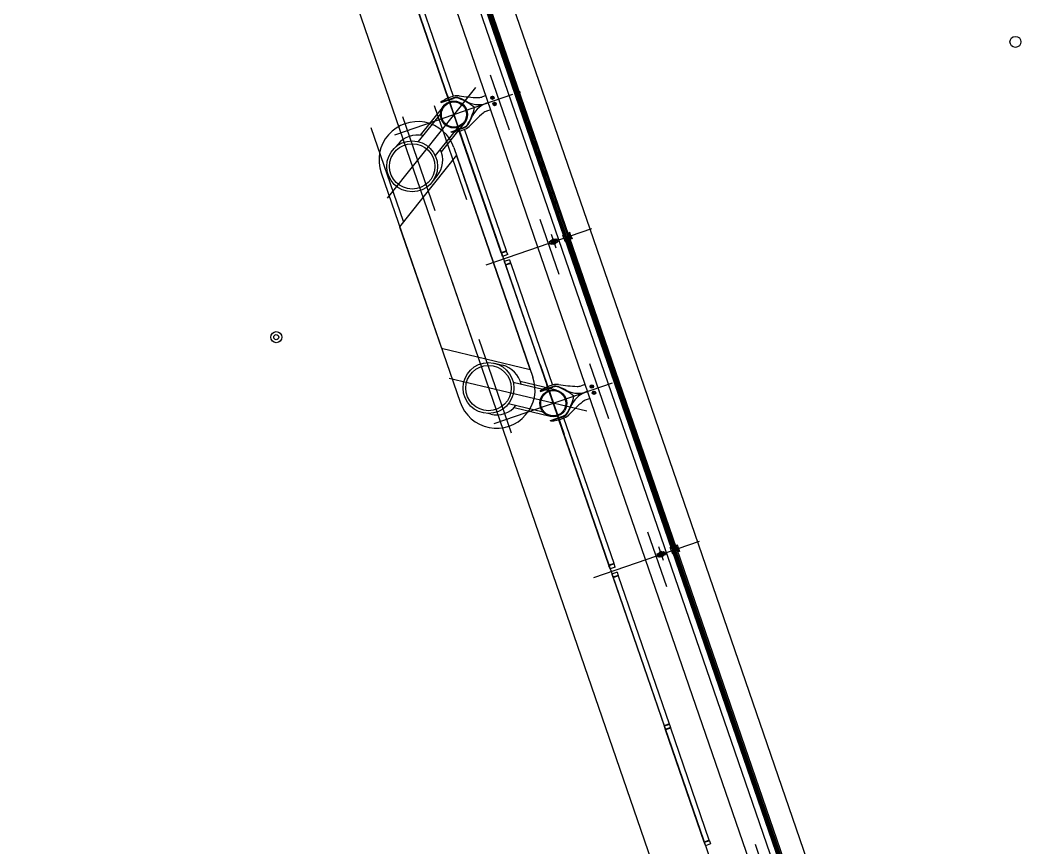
# Model space of a CAD drawing. Extents: x 809487 to 809680, y 818779 to 819225.
# Drawn here: x 809541.65 to 809550.74, y 819162.65 to 819170.16 of the extents above; entities that cross this region are included whole.
import ezdxf

# ---------------------------------------------------------------- set-up
doc = ezdxf.new("R2010")
doc.units = 0
for name, color, linetype in [('F-RC', 7, 'Continuous'), ('MAJ214__', 7, 'Continuous'), ('MAJ270__', 7, 'Continuous'), ('MAJ292__', 7, 'Continuous'), ('MAJ314__', 7, 'Continuous')]:
    doc.layers.add(name, color=color, linetype=linetype)

msp = doc.modelspace()

# ---------------------------------------------------------------- linework, layer by layer
at = {"layer": 'F-RC'}
for p, q in [((809545.1285, 819170.7903), (809545.5829, 819169.4706)), ((809545.0813, 819170.774), (809545.5358, 819169.4539)), ((809546.0189, 819168.0509), (809545.6387, 819169.155)), ((809546.0662, 819168.0672), (809545.6861, 819169.1709)), ((809546.0662, 819168.0672), (809546.0189, 819168.0509)), ((809546.0678, 819168.0625), (809546.0205, 819168.0462)), ((809546.0224, 819168.0468), (809546.0208, 819168.0516)), ((809546.0659, 819168.0618), (809546.0643, 819168.0665)), ((809546.0776, 819168.0341), (809546.0678, 819168.0625)), ((809546.0303, 819168.0178), (809546.0205, 819168.0462)), ((809546.0776, 819168.0341), (809546.0303, 819168.0178)), ((809546.0938, 819167.9868), (809546.0466, 819167.9705)), ((809546.0466, 819167.9705), (809546.0563, 819167.9422)), ((809546.0938, 819167.9868), (809546.1036, 819167.9584)), ((809546.1036, 819167.9584), (809546.0563, 819167.9422)), ((809546.1052, 819167.9537), (809546.058, 819167.9374)), ((809546.058, 819167.9374), (809546.4381, 819166.8334)), ((809546.0582, 819167.9428), (809546.0598, 819167.9381)), ((809546.1017, 819167.9578), (809546.1033, 819167.9531)), ((809546.1052, 819167.9537), (809546.4853, 819166.85)), ((809546.9956, 819165.2143), (809546.541, 819166.5345)), ((809547.0429, 819165.2306), (809546.5885, 819166.5503)), ((809547.0429, 819165.2306), (809546.9956, 819165.2143)), ((809547.0445, 819165.2259), (809546.9972, 819165.2096)), ((809547.007, 819165.1813), (809546.9972, 819165.2096)), ((809546.9991, 819165.2103), (809546.9975, 819165.215)), ((809547.0543, 819165.1975), (809547.007, 819165.1813)), ((809547.0705, 819165.1503), (809547.0233, 819165.134)), ((809547.0426, 819165.2252), (809547.041, 819165.23)), ((809547.0543, 819165.1975), (809547.0445, 819165.2259)), ((809547.0705, 819165.1503), (809547.0803, 819165.1219)), ((809547.0233, 819165.134), (809547.033, 819165.1056)), ((809547.0803, 819165.1219), (809547.033, 819165.1056)), ((809547.0819, 819165.1172), (809547.0347, 819165.1009)), ((809547.0347, 819165.1009), (809547.497, 819163.7583)), ((809547.0349, 819165.1063), (809547.0366, 819165.1015)), ((809547.0784, 819165.1212), (809547.08, 819165.1165)), ((809547.0819, 819165.1172), (809547.5442, 819163.7745)), ((809547.5442, 819163.7745), (809547.497, 819163.7583)), ((809547.5459, 819163.7698), (809547.4986, 819163.7535)), ((809547.4986, 819163.7535), (809547.5084, 819163.7252)), ((809547.4989, 819163.7589), (809547.5005, 819163.7542)), ((809547.5556, 819163.7414), (809547.5084, 819163.7252)), ((809547.5376, 819163.7299), (809547.51, 819163.7204)), ((809547.8608, 819162.7016), (809547.51, 819163.7204)), ((809547.5103, 819163.7258), (809547.5119, 819163.7211)), ((809547.5573, 819163.7367), (809547.5376, 819163.7299)), ((809547.5424, 819163.7739), (809547.544, 819163.7692)), ((809547.5459, 819163.7698), (809547.5556, 819163.7414)), ((809547.5537, 819163.7408), (809547.5554, 819163.7361)), ((809547.9081, 819162.7179), (809547.5573, 819163.7367)), ((809547.9081, 819162.7179), (809547.8608, 819162.7016)), ((809547.9097, 819162.7132), (809547.8624, 819162.6969)), ((809547.8624, 819162.6969), (809547.8722, 819162.6686)), ((809547.8627, 819162.7023), (809547.8643, 819162.6976)), ((809547.9062, 819162.7173), (809547.9078, 819162.7125)), ((809547.9097, 819162.7132), (809547.9195, 819162.6848)), ((809547.9195, 819162.6848), (809547.8722, 819162.6686))]:
    msp.add_line(p, q, dxfattribs=at)
at = {"layer": 'MAJ214__'}
for p, q in [((809546.5419, 819168.1675), (809544.5901, 819173.8359)), ((809546.601, 819168.1958), (809545.6291, 819171.0182)), ((809546.6017, 819168.1961), (809545.6299, 819171.0184)), ((809546.6111, 819168.1993), (809545.6393, 819171.0217)), ((809546.6225, 819168.2032), (809545.6507, 819171.0256)), ((809546.4567, 819168.154), (809546.4671, 819168.1576)), ((809546.4615, 819168.1399), (809546.4567, 819168.154)), ((809546.5113, 819168.1742), (809546.4673, 819168.159)), ((809546.4687, 819168.1516), (809546.4763, 819168.1542)), ((809546.4765, 819168.1543), (809546.5072, 819168.1649)), ((809546.4772, 819168.1667), (809546.4989, 819168.1741)), ((809546.4778, 819168.1679), (809546.4772, 819168.1667)), ((809546.4772, 819168.1667), (809546.4781, 819168.1638)), ((809546.4976, 819168.1748), (809546.4778, 819168.1679)), ((809546.4781, 819168.1638), (809546.4999, 819168.1713)), ((809546.4805, 819168.1646), (809546.4802, 819168.164)), ((809546.4803, 819168.1635), (809546.4802, 819168.164)), ((809546.4822, 819168.1377), (809546.5129, 819168.1483)), ((809546.4975, 819168.1705), (809546.4981, 819168.1702)), ((809546.4976, 819168.1748), (809546.4989, 819168.1741)), ((809546.4983, 819168.1697), (809546.4981, 819168.1702)), ((809546.4989, 819168.1741), (809546.4999, 819168.1713)), ((809546.5148, 819168.1675), (809546.5072, 819168.1649)), ((809546.5124, 819168.1732), (809546.5228, 819168.1768)), ((809546.5222, 819168.1449), (809546.5326, 819168.1485)), ((809546.5228, 819168.1768), (809546.5277, 819168.1626)), ((809546.5277, 819168.1626), (809546.5326, 819168.1485)), ((809548.4937, 819162.4992), (809546.5419, 819168.1675)), ((809547.5777, 819165.3593), (809546.6058, 819168.1816)), ((809547.5784, 819165.3595), (809546.6066, 819168.1819)), ((809547.5878, 819165.3628), (809546.616, 819168.1851)), ((809547.5992, 819165.3667), (809546.6274, 819168.189)), ((809546.4664, 819168.1257), (809546.4615, 819168.1399)), ((809546.4768, 819168.1293), (809546.4664, 819168.1257)), ((809546.482, 819168.1377), (809546.4744, 819168.135)), ((809546.5111, 819168.1387), (809546.4894, 819168.1312)), ((809546.4894, 819168.1312), (809546.4903, 819168.1284)), ((809546.5121, 819168.1359), (809546.4903, 819168.1284)), ((809546.4916, 819168.1277), (809546.4903, 819168.1284)), ((809546.4913, 819168.1319), (809546.4909, 819168.1328)), ((809546.4916, 819168.1277), (809546.5115, 819168.1346)), ((809546.5092, 819168.138), (809546.5089, 819168.139)), ((809546.5111, 819168.1387), (809546.5121, 819168.1359)), ((809546.5115, 819168.1346), (809546.5121, 819168.1359)), ((809547.488, 819165.3376), (809547.444, 819165.3225)), ((809547.4532, 819165.3177), (809547.4839, 819165.3283)), ((809547.4539, 819165.3301), (809547.4756, 819165.3376)), ((809547.4545, 819165.3314), (809547.4539, 819165.3301)), ((809547.4539, 819165.3301), (809547.4548, 819165.3273)), ((809547.4743, 819165.3382), (809547.4545, 819165.3314)), ((809547.4548, 819165.3273), (809547.4766, 819165.3348)), ((809547.4572, 819165.3281), (809547.4569, 819165.3274)), ((809547.457, 819165.327), (809547.4569, 819165.3274)), ((809547.4742, 819165.3339), (809547.4749, 819165.3336)), ((809547.4743, 819165.3382), (809547.4756, 819165.3376)), ((809547.475, 819165.3332), (809547.4749, 819165.3336)), ((809547.4756, 819165.3376), (809547.4766, 819165.3348)), ((809547.4915, 819165.3309), (809547.4839, 819165.3283)), ((809547.4891, 819165.3367), (809547.4995, 819165.3403)), ((809547.4995, 819165.3403), (809547.5093, 819165.3119)), ((809548.5544, 819162.5227), (809547.5825, 819165.3451)), ((809548.5551, 819162.5229), (809547.5833, 819165.3453)), ((809548.5645, 819162.5262), (809547.5927, 819165.3486)), ((809548.5759, 819162.5301), (809547.6041, 819165.3525)), ((809547.4334, 819165.3175), (809547.4438, 819165.3211)), ((809547.4431, 819165.2891), (809547.4334, 819165.3175)), ((809547.4535, 819165.2927), (809547.4431, 819165.2891)), ((809547.4454, 819165.315), (809547.453, 819165.3176)), ((809547.4587, 819165.3011), (809547.4511, 819165.2985)), ((809547.4589, 819165.3012), (809547.4896, 819165.3118)), ((809547.4878, 819165.3021), (809547.4661, 819165.2946)), ((809547.4661, 819165.2946), (809547.467, 819165.2918)), ((809547.4888, 819165.2993), (809547.467, 819165.2918)), ((809547.4683, 819165.2912), (809547.467, 819165.2918)), ((809547.468, 819165.2953), (809547.4676, 819165.2962)), ((809547.4683, 819165.2912), (809547.4882, 819165.298)), ((809547.4859, 819165.3015), (809547.4856, 819165.3024)), ((809547.4878, 819165.3021), (809547.4888, 819165.2993)), ((809547.4882, 819165.298), (809547.4888, 819165.2993)), ((809547.4989, 819165.3083), (809547.5093, 819165.3119))]:
    msp.add_line(p, q, dxfattribs=at)
for points in [[(809545.4716, 819169.417), (809545.5844, 819169.4558)], [(809545.5654, 819169.1445), (809545.6782, 819169.1833)], [(809546.4779, 819168.1283), (809546.5219, 819168.1435)], [(809546.3739, 819166.7965), (809546.4867, 819166.8353)], [(809546.4677, 819166.524), (809546.5805, 819166.5628)], [(809547.4546, 819165.2918), (809547.4986, 819165.3069)]]:
    msp.add_lwpolyline(points, dxfattribs=at)
for centre, radius in [((809545.9392, 819169.4573), 0.0155), ((809545.9392, 819169.4573), 0.0135), ((809545.9392, 819169.4573), 0.0042), ((809545.9587, 819169.4006), 0.0155), ((809545.9587, 819169.4006), 0.0135), ((809545.9587, 819169.4006), 0.0042), ((809546.8415, 819166.8368), 0.0155), ((809546.8415, 819166.8368), 0.0135), ((809546.8415, 819166.8368), 0.0042), ((809546.861, 819166.7801), 0.0155), ((809546.861, 819166.7801), 0.0135), ((809546.861, 819166.7801), 0.0042), ((809547.4713, 819165.3147), 0.006)]:
    msp.add_circle(centre, radius, dxfattribs=at)
for centre, radius, start, end in [((809545.6102, 819169.3809), 0.0792, 68.03764, 109), ((809545.4277, 819168.9285), 0.567, 59.89592, 68.03764), ((809545.7222, 819169.4364), 0.02, 239.89592, 251.32459), ((809545.8141, 819169.6261), 0.2307, 244.76877, 292.32268), ((809545.964, 819169.1906), 0.2307, 105.67731, 153.23123), ((809545.964, 819169.1906), 0.2307, 105.67731, 112.32268), ((809545.8141, 819169.6261), 0.2307, 285.67731, 292.32268), ((809545.2301, 819169.5024), 0.567, 329.96236, 338.10407), ((809545.7748, 819169.2835), 0.02, 146.67541, 158.10407), ((809545.6524, 819169.2583), 0.0792, 289, 329.96236), ((809546.4946, 819168.1513), 0.0095, 146.69488, 199.00008), ((809546.4946, 819168.1513), 0.0095, 199.00008, 251.30512), ((809546.4946, 819168.1513), 0.006, 18.99986, 199.00013), ((809546.4946, 819168.1513), 0.006, 199.00013, 18.99986), ((809546.4946, 819168.1513), 0.0109, 101.1265, 116.87349), ((809546.4946, 819168.1513), 0.0109, 281.1265, 296.87349), ((809546.4946, 819168.1513), 0.0095, 18.99991, 72.81736), ((809546.4946, 819168.1513), 0.0095, 325.18264, 18.99991), ((809546.5125, 819166.7604), 0.0792, 68.03764, 109), ((809546.3301, 819166.308), 0.567, 59.89592, 68.03764), ((809546.6245, 819166.8159), 0.02, 239.89592, 251.32459), ((809546.7164, 819167.0056), 0.2307, 244.76877, 292.32268), ((809546.8664, 819166.5701), 0.2307, 105.67731, 153.23123), ((809546.7164, 819167.0056), 0.2307, 285.67731, 292.32268), ((809546.8664, 819166.5701), 0.2307, 105.67731, 112.32268), ((809546.5547, 819166.6377), 0.0792, 289, 329.96236), ((809546.1324, 819166.8819), 0.567, 329.96236, 338.10407), ((809546.6771, 819166.663), 0.02, 146.67541, 158.10407), ((809547.4713, 819165.3147), 0.0109, 101.1265, 116.87349), ((809547.4713, 819165.3147), 0.0095, 325.18264, 72.81736), ((809547.4713, 819165.3147), 0.0095, 146.69488, 251.30512), ((809547.4713, 819165.3147), 0.0109, 281.1265, 296.87349)]:
    msp.add_arc(centre, radius, start, end, dxfattribs=at)
for points, degree in [([(809546.4679, 819168.1522), (809546.4678, 819168.1525), (809546.4677, 819168.1528), (809546.4675, 819168.1537), (809546.4674, 819168.1542), (809546.4672, 819168.1553), (809546.4672, 819168.1559), (809546.4671, 819168.1571), (809546.467, 819168.1577), (809546.467, 819168.1583)], 3), ([(809546.467, 819168.1583), (809546.467, 819168.1584), (809546.4671, 819168.1584), (809546.4671, 819168.1585), (809546.4671, 819168.1586), (809546.4671, 819168.1587), (809546.4671, 819168.1587), (809546.4671, 819168.1588), (809546.4671, 819168.1588), (809546.4672, 819168.1588), (809546.4672, 819168.1589), (809546.4672, 819168.1589), (809546.4672, 819168.159), (809546.4673, 819168.159), (809546.4673, 819168.159), (809546.4673, 819168.159)], 3), ([(809546.4679, 819168.1522), (809546.4679, 819168.1521), (809546.4679, 819168.1521), (809546.4679, 819168.1521), (809546.4679, 819168.152), (809546.4679, 819168.152), (809546.4679, 819168.152), (809546.4679, 819168.152)], 3), ([(809546.4687, 819168.1516), (809546.4687, 819168.1516), (809546.4687, 819168.1516), (809546.4687, 819168.1516), (809546.4686, 819168.1516), (809546.4685, 819168.1516), (809546.4685, 819168.1516), (809546.4684, 819168.1516), (809546.4683, 819168.1516), (809546.4682, 819168.1517), (809546.4681, 819168.1517), (809546.468, 819168.1518), (809546.468, 819168.1519), (809546.4679, 819168.152)], 3), ([(809546.4763, 819168.1542), (809546.4764, 819168.1542), (809546.4764, 819168.1542), (809546.4765, 819168.1543)], 2), ([(809546.4763, 819168.1542), (809546.4763, 819168.1542), (809546.4763, 819168.1542), (809546.4764, 819168.154), (809546.4764, 819168.1538), (809546.4766, 819168.1532), (809546.4766, 819168.1529), (809546.4768, 819168.1516), (809546.4769, 819168.1506), (809546.4774, 819168.1483), (809546.4777, 819168.1471), (809546.4781, 819168.1458), (809546.4781, 819168.1457), (809546.4782, 819168.1456)], 3), ([(809546.4782, 819168.1456), (809546.4785, 819168.1446), (809546.4789, 819168.1436), (809546.4799, 819168.1416), (809546.4804, 819168.1407), (809546.4812, 819168.1394), (809546.4814, 819168.1389), (809546.4818, 819168.1383), (809546.4819, 819168.138), (809546.482, 819168.1378), (809546.482, 819168.1377), (809546.482, 819168.1377)], 3), ([(809546.4875, 819168.1578), (809546.4875, 819168.1578), (809546.4875, 819168.1577), (809546.4875, 819168.1577), (809546.4874, 819168.1576), (809546.4873, 819168.1574), (809546.4871, 819168.1572), (809546.4869, 819168.1568), (809546.4868, 819168.1566), (809546.4867, 819168.1565)], 3), ([(809546.4897, 819168.161), (809546.4885, 819168.1593), (809546.4875, 819168.1578)], 2), ([(809546.4916, 819168.1423), (809546.4918, 819168.1422), (809546.492, 819168.1421), (809546.4924, 819168.142), (809546.4926, 819168.1419), (809546.4928, 819168.1418), (809546.4929, 819168.1418), (809546.493, 819168.1418), (809546.493, 819168.1418), (809546.4931, 819168.1418)], 3), ([(809546.4962, 819168.1608), (809546.4945, 819168.1613), (809546.4925, 819168.162)], 2), ([(809546.4931, 819168.1418), (809546.4948, 819168.1412), (809546.4967, 819168.1405)], 2), ([(809546.4977, 819168.1603), (809546.4975, 819168.1603), (809546.4973, 819168.1604), (809546.4969, 819168.1605), (809546.4967, 819168.1606), (809546.4964, 819168.1607), (809546.4963, 819168.1607), (809546.4962, 819168.1607), (809546.4962, 819168.1607), (809546.4962, 819168.1608)], 3), ([(809546.4996, 819168.1415), (809546.5007, 819168.1432), (809546.5017, 819168.1447)], 2), ([(809546.5017, 819168.1447), (809546.5017, 819168.1447), (809546.5017, 819168.1448), (809546.5018, 819168.1448), (809546.5018, 819168.1449), (809546.502, 819168.1452), (809546.5021, 819168.1453), (809546.5023, 819168.1457), (809546.5024, 819168.1459), (809546.5026, 819168.146)], 3), ([(809546.5111, 819168.1569), (809546.5107, 819168.1579), (809546.5103, 819168.1589), (809546.5094, 819168.1609), (809546.5088, 819168.1618), (809546.5081, 819168.1631), (809546.5078, 819168.1636), (809546.5075, 819168.1643), (809546.5074, 819168.1645), (809546.5073, 819168.1647), (809546.5072, 819168.1648), (809546.5072, 819168.1649)], 3), ([(809546.5129, 819168.1483), (809546.5129, 819168.1483), (809546.5129, 819168.1483), (809546.5129, 819168.1485), (809546.5128, 819168.1487), (809546.5127, 819168.1493), (809546.5126, 819168.1497), (809546.5124, 819168.1509), (809546.5123, 819168.1519), (809546.5119, 819168.1542), (809546.5116, 819168.1554), (809546.5111, 819168.1567), (809546.5111, 819168.1568), (809546.5111, 819168.1569)], 3), ([(809546.5113, 819168.1742), (809546.5113, 819168.1742), (809546.5114, 819168.1742), (809546.5115, 819168.1742), (809546.5115, 819168.1742), (809546.5116, 819168.1741), (809546.5116, 819168.1741), (809546.5117, 819168.1741), (809546.5117, 819168.1741), (809546.5118, 819168.174), (809546.5118, 819168.174), (809546.5118, 819168.174), (809546.5119, 819168.1739), (809546.5119, 819168.1739), (809546.512, 819168.1738), (809546.512, 819168.1738)], 3), ([(809546.512, 819168.1738), (809546.5124, 819168.1733), (809546.5127, 819168.1728), (809546.5134, 819168.1718), (809546.5137, 819168.1713), (809546.5142, 819168.1704), (809546.5145, 819168.1699), (809546.5149, 819168.1691), (809546.515, 819168.1687), (809546.5151, 819168.1684)], 3), ([(809546.5205, 819168.1509), (809546.5199, 819168.1507), (809546.5192, 819168.1505), (809546.5176, 819168.1499), (809546.5167, 819168.1496), (809546.5151, 819168.1491), (809546.5145, 819168.1489), (809546.5136, 819168.1485), (809546.5133, 819168.1484), (809546.5129, 819168.1483)], 3), ([(809546.5205, 819168.1509), (809546.5197, 819168.1506), (809546.5188, 819168.1503), (809546.5179, 819168.15), (809546.5166, 819168.1496), (809546.5154, 819168.1491), (809546.5141, 819168.1487), (809546.5137, 819168.1486), (809546.5133, 819168.1484), (809546.5129, 819168.1483)], 3), ([(809546.5152, 819168.1682), (809546.5152, 819168.1682), (809546.5152, 819168.1682), (809546.5152, 819168.1681), (809546.5152, 819168.168), (809546.5152, 819168.1678), (809546.5152, 819168.1678), (809546.5151, 819168.1676), (809546.515, 819168.1676), (809546.5149, 819168.1675), (809546.5149, 819168.1675), (809546.5148, 819168.1675), (809546.5148, 819168.1675), (809546.5148, 819168.1675)], 3), ([(809546.5152, 819168.1682), (809546.5152, 819168.1682), (809546.5152, 819168.1683), (809546.5152, 819168.1683), (809546.5152, 819168.1683), (809546.5152, 819168.1684), (809546.5151, 819168.1684), (809546.5151, 819168.1684)], 3), ([(809546.5205, 819168.1509), (809546.5205, 819168.1509), (809546.5205, 819168.1509), (809546.5206, 819168.1509), (809546.5206, 819168.1509), (809546.5207, 819168.151), (809546.5207, 819168.151), (809546.5208, 819168.1509), (809546.5209, 819168.1509), (809546.5211, 819168.1509), (809546.5211, 819168.1508), (809546.5212, 819168.1507), (809546.5213, 819168.1506), (809546.5213, 819168.1506)], 3), ([(809546.5214, 819168.1504), (809546.5213, 819168.1504), (809546.5213, 819168.1504), (809546.5213, 819168.1505), (809546.5213, 819168.1505), (809546.5213, 819168.1505), (809546.5213, 819168.1505), (809546.5213, 819168.1506)], 3), ([(809546.5214, 819168.1504), (809546.5215, 819168.15), (809546.5215, 819168.1497), (809546.5217, 819168.1488), (809546.5218, 819168.1483), (809546.522, 819168.1472), (809546.5221, 819168.1466), (809546.5222, 819168.1454), (809546.5222, 819168.1448), (809546.5222, 819168.1442)], 3), ([(809546.5222, 819168.1442), (809546.5222, 819168.1441), (809546.5222, 819168.1441), (809546.5222, 819168.144), (809546.5222, 819168.1439), (809546.5221, 819168.1438), (809546.5221, 819168.1438), (809546.5221, 819168.1437), (809546.5221, 819168.1437), (809546.5221, 819168.1437), (809546.5221, 819168.1436), (809546.522, 819168.1436), (809546.522, 819168.1435), (809546.522, 819168.1435), (809546.5219, 819168.1435), (809546.5219, 819168.1435)], 3), ([(809546.474, 819168.1343), (809546.474, 819168.1343), (809546.474, 819168.1343), (809546.474, 819168.1344), (809546.474, 819168.1345), (809546.474, 819168.1347), (809546.4741, 819168.1347), (809546.4741, 819168.1349), (809546.4742, 819168.1349), (809546.4743, 819168.135), (809546.4743, 819168.135), (809546.4744, 819168.135), (809546.4744, 819168.135), (809546.4744, 819168.135)], 3), ([(809546.474, 819168.1343), (809546.474, 819168.1343), (809546.474, 819168.1342), (809546.4741, 819168.1342), (809546.4741, 819168.1342), (809546.4741, 819168.1341), (809546.4741, 819168.1341), (809546.4741, 819168.1341)], 3), ([(809546.4772, 819168.1287), (809546.4769, 819168.1292), (809546.4765, 819168.1297), (809546.4758, 819168.1307), (809546.4755, 819168.1312), (809546.475, 819168.1322), (809546.4747, 819168.1326), (809546.4744, 819168.1334), (809546.4742, 819168.1338), (809546.4741, 819168.1341)], 3), ([(809546.4779, 819168.1283), (809546.4779, 819168.1283), (809546.4779, 819168.1283), (809546.4778, 819168.1283), (809546.4777, 819168.1283), (809546.4777, 819168.1284), (809546.4776, 819168.1284), (809546.4776, 819168.1284), (809546.4775, 819168.1284), (809546.4775, 819168.1285), (809546.4775, 819168.1285), (809546.4774, 819168.1285), (809546.4774, 819168.1286), (809546.4773, 819168.1286), (809546.4773, 819168.1287), (809546.4772, 819168.1287)], 3), ([(809546.4822, 819168.1377), (809546.4821, 819168.1377), (809546.4821, 819168.1377), (809546.482, 819168.1377)], 2), ([(809546.4822, 819168.1377), (809546.4821, 819168.1377), (809546.4821, 819168.1377), (809546.482, 819168.1377)], 2), ([(809547.4664, 819165.3245), (809547.4652, 819165.3227), (809547.4642, 819165.3212)], 2), ([(809547.4729, 819165.3242), (809547.4712, 819165.3248), (809547.4692, 819165.3254)], 2), ([(809547.4744, 819165.3237), (809547.4742, 819165.3238), (809547.474, 819165.3238), (809547.4736, 819165.324), (809547.4734, 819165.324), (809547.4731, 819165.3241), (809547.473, 819165.3242), (809547.4729, 819165.3242), (809547.4729, 819165.3242), (809547.4729, 819165.3242)], 3), ([(809547.4896, 819165.3118), (809547.4896, 819165.3118), (809547.4896, 819165.3118), (809547.4896, 819165.3119), (809547.4895, 819165.3121), (809547.4894, 819165.3127), (809547.4893, 819165.3131), (809547.4891, 819165.3143), (809547.489, 819165.3154), (809547.4886, 819165.3176), (809547.4883, 819165.3188), (809547.4875, 819165.3211), (809547.487, 819165.3222), (809547.4861, 819165.3243), (809547.4855, 819165.3253), (809547.4848, 819165.3266), (809547.4845, 819165.3271), (809547.4842, 819165.3277), (809547.4841, 819165.3279), (809547.484, 819165.3282), (809547.484, 819165.3282), (809547.4839, 819165.3283)], 3), ([(809547.488, 819165.3376), (809547.488, 819165.3376), (809547.4881, 819165.3376), (809547.4882, 819165.3376), (809547.4882, 819165.3376), (809547.4883, 819165.3376), (809547.4883, 819165.3376), (809547.4884, 819165.3375), (809547.4884, 819165.3375), (809547.4885, 819165.3375), (809547.4885, 819165.3375), (809547.4885, 819165.3374), (809547.4886, 819165.3374), (809547.4886, 819165.3373), (809547.4887, 819165.3373), (809547.4887, 819165.3372)], 3), ([(809547.4887, 819165.3372), (809547.4891, 819165.3368), (809547.4894, 819165.3363), (809547.4901, 819165.3353), (809547.4904, 819165.3348), (809547.4909, 819165.3338), (809547.4912, 819165.3333), (809547.4916, 819165.3325), (809547.4917, 819165.3322), (809547.4918, 819165.3319)], 3), ([(809547.4919, 819165.3317), (809547.4919, 819165.3316), (809547.4919, 819165.3316), (809547.4919, 819165.3315), (809547.4919, 819165.3314), (809547.4919, 819165.3313), (809547.4919, 819165.3312), (809547.4918, 819165.3311), (809547.4918, 819165.331), (809547.4917, 819165.331), (809547.4916, 819165.3309), (809547.4915, 819165.3309), (809547.4915, 819165.3309), (809547.4915, 819165.3309)], 3), ([(809547.4919, 819165.3317), (809547.4919, 819165.3317), (809547.4919, 819165.3317), (809547.4919, 819165.3317), (809547.4919, 819165.3318), (809547.4919, 819165.3318), (809547.4918, 819165.3318), (809547.4918, 819165.3319)], 3), ([(809547.4438, 819165.3218), (809547.4438, 819165.3218), (809547.4438, 819165.3219), (809547.4438, 819165.322), (809547.4438, 819165.322), (809547.4438, 819165.3221), (809547.4438, 819165.3221), (809547.4438, 819165.3222), (809547.4438, 819165.3222), (809547.4439, 819165.3223), (809547.4439, 819165.3223), (809547.4439, 819165.3224), (809547.4439, 819165.3224), (809547.444, 819165.3225), (809547.444, 819165.3225), (809547.444, 819165.3225)], 3), ([(809547.4446, 819165.3156), (809547.4445, 819165.3159), (809547.4444, 819165.3163), (809547.4442, 819165.3171), (809547.4441, 819165.3177), (809547.4439, 819165.3188), (809547.4439, 819165.3194), (809547.4438, 819165.3205), (809547.4438, 819165.3211), (809547.4438, 819165.3218)], 3), ([(809547.4446, 819165.3156), (809547.4446, 819165.3156), (809547.4446, 819165.3155), (809547.4446, 819165.3155), (809547.4446, 819165.3155), (809547.4446, 819165.3154), (809547.4446, 819165.3154), (809547.4446, 819165.3154)], 3), ([(809547.4454, 819165.315), (809547.4454, 819165.315), (809547.4454, 819165.315), (809547.4454, 819165.315), (809547.4453, 819165.315), (809547.4453, 819165.315), (809547.4452, 819165.315), (809547.4451, 819165.315), (809547.445, 819165.315), (809547.4449, 819165.3151), (809547.4448, 819165.3151), (809547.4447, 819165.3153), (809547.4447, 819165.3153), (809547.4446, 819165.3154)], 3), ([(809547.4507, 819165.2977), (809547.4507, 819165.2978), (809547.4507, 819165.2978), (809547.4507, 819165.2979), (809547.4507, 819165.298), (809547.4507, 819165.2981), (809547.4508, 819165.2982), (809547.4508, 819165.2983), (809547.4509, 819165.2984), (809547.451, 819165.2984), (809547.451, 819165.2985), (809547.4511, 819165.2985), (809547.4511, 819165.2985), (809547.4511, 819165.2985)], 3), ([(809547.4507, 819165.2977), (809547.4507, 819165.2977), (809547.4507, 819165.2977), (809547.4508, 819165.2977), (809547.4508, 819165.2976), (809547.4508, 819165.2976), (809547.4508, 819165.2975), (809547.4508, 819165.2975)], 3), ([(809547.4539, 819165.2922), (809547.4536, 819165.2926), (809547.4532, 819165.2931), (809547.4526, 819165.2941), (809547.4523, 819165.2946), (809547.4517, 819165.2956), (809547.4514, 819165.2961), (809547.4511, 819165.2969), (809547.4509, 819165.2972), (809547.4508, 819165.2975)], 3), ([(809547.453, 819165.3176), (809547.4531, 819165.3177), (809547.4531, 819165.3177), (809547.4532, 819165.3177)], 2), ([(809547.453, 819165.3176), (809547.453, 819165.3176), (809547.453, 819165.3176), (809547.4531, 819165.3175), (809547.4531, 819165.3173), (809547.4533, 819165.3167), (809547.4533, 819165.3163), (809547.4535, 819165.3151), (809547.4536, 819165.314), (809547.4541, 819165.3118), (809547.4544, 819165.3106), (809547.4551, 819165.3083), (809547.4556, 819165.3072), (809547.4566, 819165.3051), (809547.4571, 819165.3041), (809547.4579, 819165.3028), (809547.4581, 819165.3023), (809547.4585, 819165.3017), (809547.4586, 819165.3015), (809547.4587, 819165.3012), (809547.4587, 819165.3012), (809547.4587, 819165.3011)], 3), ([(809547.4546, 819165.2918), (809547.4546, 819165.2918), (809547.4546, 819165.2917), (809547.4545, 819165.2918), (809547.4544, 819165.2918), (809547.4544, 819165.2918), (809547.4543, 819165.2918), (809547.4543, 819165.2919), (809547.4542, 819165.2919), (809547.4542, 819165.2919), (809547.4542, 819165.2919), (809547.4541, 819165.292), (809547.4541, 819165.292), (809547.454, 819165.2921), (809547.454, 819165.2921), (809547.4539, 819165.2922)], 3), ([(809547.4589, 819165.3012), (809547.4588, 819165.3011), (809547.4588, 819165.3011), (809547.4587, 819165.3011)], 2), ([(809547.4589, 819165.3012), (809547.4588, 819165.3011), (809547.4588, 819165.3011), (809547.4587, 819165.3011)], 2), ([(809547.4642, 819165.3212), (809547.4642, 819165.3212), (809547.4642, 819165.3212), (809547.4642, 819165.3211), (809547.4641, 819165.321), (809547.464, 819165.3208), (809547.4638, 819165.3206), (809547.4636, 819165.3203), (809547.4635, 819165.3201), (809547.4634, 819165.3199)], 3), ([(809547.4683, 819165.3057), (809547.4685, 819165.3056), (809547.4687, 819165.3056), (809547.4691, 819165.3054), (809547.4693, 819165.3054), (809547.4695, 819165.3053), (809547.4696, 819165.3052), (809547.4697, 819165.3052), (809547.4697, 819165.3052), (809547.4698, 819165.3052)], 3), ([(809547.4698, 819165.3052), (809547.4715, 819165.3046), (809547.4734, 819165.304)], 2), ([(809547.4763, 819165.3049), (809547.4774, 819165.3067), (809547.4784, 819165.3082)], 2), ([(809547.4784, 819165.3082), (809547.4784, 819165.3082), (809547.4784, 819165.3082), (809547.4785, 819165.3083), (809547.4785, 819165.3084), (809547.4787, 819165.3086), (809547.4788, 819165.3088), (809547.479, 819165.3091), (809547.4792, 819165.3093), (809547.4793, 819165.3095)], 3), ([(809547.4972, 819165.3144), (809547.4966, 819165.3141), (809547.4959, 819165.3139), (809547.4944, 819165.3134), (809547.4934, 819165.3131), (809547.4919, 819165.3125), (809547.4912, 819165.3123), (809547.4903, 819165.312), (809547.49, 819165.3119), (809547.4896, 819165.3118)], 3), ([(809547.4972, 819165.3144), (809547.4964, 819165.3141), (809547.4955, 819165.3138), (809547.4946, 819165.3135), (809547.4933, 819165.313), (809547.4921, 819165.3126), (809547.4908, 819165.3121), (809547.4904, 819165.312), (809547.49, 819165.3119), (809547.4896, 819165.3118)], 3), ([(809547.4972, 819165.3144), (809547.4972, 819165.3144), (809547.4972, 819165.3144), (809547.4973, 819165.3144), (809547.4973, 819165.3144), (809547.4974, 819165.3144), (809547.4974, 819165.3144), (809547.4976, 819165.3144), (809547.4976, 819165.3144), (809547.4978, 819165.3143), (809547.4978, 819165.3143), (809547.4979, 819165.3141), (809547.498, 819165.3141), (809547.498, 819165.314)], 3), ([(809547.4981, 819165.3138), (809547.4981, 819165.3138), (809547.498, 819165.3138), (809547.498, 819165.3139), (809547.498, 819165.3139), (809547.498, 819165.314), (809547.498, 819165.314), (809547.498, 819165.314)], 3), ([(809547.4981, 819165.3138), (809547.4982, 819165.3135), (809547.4982, 819165.3131), (809547.4984, 819165.3123), (809547.4985, 819165.3117), (809547.4987, 819165.3106), (809547.4988, 819165.31), (809547.4989, 819165.3089), (809547.4989, 819165.3082), (809547.4989, 819165.3076)], 3), ([(809547.4989, 819165.3076), (809547.4989, 819165.3076), (809547.4989, 819165.3075), (809547.4989, 819165.3074), (809547.4989, 819165.3074), (809547.4988, 819165.3073), (809547.4988, 819165.3073), (809547.4988, 819165.3072), (809547.4988, 819165.3072), (809547.4988, 819165.3071), (809547.4988, 819165.3071), (809547.4987, 819165.307), (809547.4987, 819165.307), (809547.4987, 819165.3069), (809547.4986, 819165.3069), (809547.4986, 819165.3069)], 3)]:
    msp.add_open_spline(points, degree=degree, dxfattribs=at)
at = {"layer": 'MAJ270__'}
for p, q in [((809541.6506, 819179.1748), (809545.7571, 819167.2485)), ((809544.0874, 819173.6681), (809546.0408, 819167.995)), ((809546.0931, 819169.1639), (809545.9214, 819169.6625)), ((809545.7846, 819169.5496), (809544.9828, 819168.5447)), ((809545.7107, 819168.9539), (809545.4926, 819169.5872)), ((809546.1829, 819169.5175), (809546.1878, 819169.5033)), ((809545.0537, 819169.1207), (809546.1256, 819169.4898)), ((809545.5301, 819169.4782), (809545.6475, 819169.1373)), ((809545.4112, 819169.3857), (809545.7043, 819168.5345)), ((809545.1228, 819169.2864), (809545.4159, 819168.4352)), ((809544.8344, 819169.1871), (809545.1275, 819168.3359)), ((809546.5442, 819167.8536), (809546.3726, 819168.3522)), ((809546.5442, 819167.8536), (809546.3726, 819168.3522)), ((809545.8838, 819167.9409), (809546.842, 819168.2709)), ((809545.8838, 819167.9409), (809546.842, 819168.2709)), ((809546.471, 819168.2199), (809546.5138, 819168.0957)), ((809546.471, 819168.2199), (809546.5138, 819168.0957)), ((809546.6341, 819168.2072), (809546.6389, 819168.193)), ((809546.6341, 819168.2072), (809546.6389, 819168.193)), ((809546.0408, 819167.995), (809547.9942, 819162.3219)), ((809545.5574, 819167.8286), (809549.664, 819155.9023)), ((809546.1125, 819166.4122), (809545.8194, 819167.2634)), ((809546.371, 819167.0361), (809546.589, 819166.4028)), ((809546.9954, 819166.5434), (809546.8237, 819167.042)), ((809546.796, 819166.6122), (809545.5455, 819166.9104)), ((809545.956, 819166.5002), (809547.028, 819166.8693)), ((809546.5515, 819166.5118), (809546.4341, 819166.8527)), ((809547.5209, 819165.0171), (809547.3493, 819165.5157)), ((809546.8605, 819165.1044), (809547.8187, 819165.4343)), ((809547.4477, 819165.3834), (809547.4905, 819165.2591)), ((809548.4976, 819162.1805), (809548.326, 819162.6791))]:
    msp.add_line(p, q, dxfattribs=at)
for centre, radius in [((809550.6873, 819169.9647), 0.05), ((809546.1853, 819169.5104), 0.003), ((809546.6365, 819168.2001), 0.003), ((809546.6365, 819168.2001), 0.003), ((809543.9772, 819167.2844), 0.05), ((809543.9772, 819167.2844), 0.0228)]:
    msp.add_circle(centre, radius, dxfattribs=at)
at = {"layer": 'MAJ292__'}
for p, q in [((809546.8256, 819168.2652), (809542.9188, 819179.6114)), ((809546.3528, 819168.1024), (809544.401, 819173.7708)), ((809546.5915, 819168.1926), (809545.6197, 819171.0149)), ((809546.6341, 819168.2072), (809545.6622, 819171.0296)), ((809546.6424, 819168.2339), (809546.6301, 819168.2296)), ((809546.6521, 819168.2055), (809546.6424, 819168.2339)), ((809550.7324, 819156.919), (809546.8256, 819168.2652)), ((809546.5842, 819168.2138), (809546.5769, 819168.2113)), ((809546.5866, 819168.1829), (809546.5769, 819168.2113)), ((809546.5915, 819168.1926), (809546.5842, 819168.2138)), ((809546.6521, 819168.2055), (809546.5866, 819168.1829)), ((809546.6521, 819168.2055), (809546.5866, 819168.1829)), ((809546.5866, 819168.1829), (809546.5964, 819168.1546)), ((809546.6374, 819168.2083), (809546.5915, 819168.1926)), ((809546.6423, 819168.1942), (809546.5964, 819168.1784)), ((809547.5682, 819165.356), (809546.5964, 819168.1784)), ((809546.5964, 819168.1784), (809546.6037, 819168.1571)), ((809546.6037, 819168.1571), (809546.5964, 819168.1546)), ((809546.6374, 819168.2083), (809546.6301, 819168.2296)), ((809547.6108, 819165.3706), (809546.6389, 819168.193)), ((809546.6423, 819168.1942), (809546.6496, 819168.1729)), ((809546.6619, 819168.1771), (809546.6496, 819168.1729)), ((809546.6521, 819168.2055), (809546.6619, 819168.1771)), ((809548.3046, 819162.434), (809546.3528, 819168.1024)), ((809547.5609, 819165.3773), (809547.5536, 819165.3747)), ((809547.5633, 819165.3464), (809547.5536, 819165.3747)), ((809547.5682, 819165.356), (809547.5609, 819165.3773)), ((809547.6288, 819165.3689), (809547.5633, 819165.3464)), ((809547.6288, 819165.3689), (809547.5633, 819165.3464)), ((809547.5633, 819165.3464), (809547.5731, 819165.318)), ((809547.6141, 819165.3718), (809547.5682, 819165.356)), ((809547.619, 819165.3576), (809547.5731, 819165.3418)), ((809548.5449, 819162.5194), (809547.5731, 819165.3418)), ((809547.5731, 819165.3418), (809547.5804, 819165.3205)), ((809547.6191, 819165.3973), (809547.6068, 819165.3931)), ((809547.6141, 819165.3718), (809547.6068, 819165.3931)), ((809548.5875, 819162.5341), (809547.6156, 819165.3565)), ((809547.619, 819165.3576), (809547.6263, 819165.3363)), ((809547.6288, 819165.3689), (809547.6191, 819165.3973)), ((809547.6386, 819165.3406), (809547.6263, 819165.3363)), ((809547.6288, 819165.3689), (809547.6386, 819165.3406)), ((809547.5804, 819165.3205), (809547.5731, 819165.318))]:
    msp.add_line(p, q, dxfattribs=at)
for points in [[(809545.4716, 819169.417), (809545.473, 819169.413), (809545.5858, 819169.4518)], [(809545.8797, 819169.4765), (809545.8429, 819169.4638)], [(809545.9237, 819169.3489), (809545.8868, 819169.3362)], [(809545.5654, 819169.1445), (809545.564, 819169.1485), (809545.6768, 819169.1873)], [(809546.3739, 819166.7965), (809546.3753, 819166.7925), (809546.4881, 819166.8313)], [(809546.782, 819166.856), (809546.7452, 819166.8433)], [(809546.826, 819166.7284), (809546.7891, 819166.7157)], [(809546.4677, 819166.524), (809546.4664, 819166.528), (809546.5792, 819166.5668)]]:
    msp.add_lwpolyline(points, dxfattribs=at)
for centre, radius in [((809545.5897, 819169.3053), 0.1223), ((809545.5897, 819169.3053), 0.1143), ((809546.492, 819166.6847), 0.1223), ((809546.492, 819166.6847), 0.1143)]:
    msp.add_circle(centre, radius, dxfattribs=at)
for centre, radius, start, end in [((809545.6717, 819169.143), 0.3393, 107.29394, 126.13928), ((809545.6262, 819169.3037), 0.1724, 87.60393, 108.72489), ((809545.6102, 819169.3809), 0.075, 68.03764, 109), ((809545.6325, 819169.4559), 0.02, 80.57421, 87.60393), ((809545.8553, 819170.7978), 1.3402, 260.57421, 267.92155), ((809545.4277, 819168.9285), 0.5628, 51.63214, 68.03764), ((809545.8103, 819169.5584), 0.1, 267.92155, 289), ((809545.2301, 819169.5024), 0.5628, 329.96236, 346.36786), ((809545.9194, 819169.2416), 0.1, 109, 130.07845), ((809546.7179, 819168.2927), 1.3402, 130.07845, 137.42579), ((809545.5544, 819169.4836), 0.3393, 271.86071, 290.70605), ((809545.6175, 819169.329), 0.1724, 289.2751, 310.39607), ((809545.6524, 819169.2583), 0.075, 289, 329.96236), ((809545.7162, 819169.2129), 0.02, 310.39607, 317.42579), ((809546.574, 819166.5225), 0.3393, 107.29394, 126.13928), ((809546.5285, 819166.6832), 0.1724, 87.60393, 108.72489), ((809546.5125, 819166.7604), 0.075, 68.03764, 109), ((809546.5348, 819166.8354), 0.02, 80.57421, 87.60393), ((809546.7576, 819168.1773), 1.3402, 260.57421, 267.92155), ((809546.3301, 819166.308), 0.5628, 51.63214, 68.03764), ((809546.7126, 819166.9379), 0.1, 267.92155, 289), ((809546.1324, 819166.8819), 0.5628, 329.96236, 346.36786), ((809547.6202, 819165.6722), 1.3402, 130.07845, 137.42579), ((809546.8217, 819166.6211), 0.1, 109, 130.07845), ((809546.5547, 819166.6377), 0.075, 289, 329.96236), ((809546.4567, 819166.8631), 0.3393, 271.86071, 290.70605), ((809546.5198, 819166.7084), 0.1724, 289.2751, 310.39607), ((809546.6185, 819166.5924), 0.02, 310.39607, 317.42579)]:
    msp.add_arc(centre, radius, start, end, dxfattribs=at)
at = {"layer": 'MAJ314__'}
for p, q in [((809545.4941, 819169.3815), (809545.2838, 819169.118)), ((809545.4676, 819169.3127), (809545.2652, 819169.059)), ((809545.624, 819169.1879), (809545.4201, 819168.9325)), ((809545.6852, 819169.229), (809545.475, 819168.9655)), ((809545.0804, 819169.0334), (809545.0635, 819169.0122)), ((809545.5899, 819169.0048), (809546.3072, 819166.9217)), ((809544.9281, 819168.7769), (809545.6453, 819166.6938)), ((809545.3915, 819168.6906), (809545.4376, 819168.7484)), ((809545.9574, 819167.0471), (809546.0293, 819167.03)), ((809546.4468, 819166.7983), (809546.1289, 819166.8741)), ((809546.5203, 819166.8037), (809546.1924, 819166.8819)), ((809546.4004, 819166.6038), (809546.0847, 819166.6791)), ((809546.4636, 819166.5658), (809546.1357, 819166.644)), ((809545.9233, 819166.5854), (809545.8969, 819166.5917))]:
    msp.add_line(p, q, dxfattribs=at)
msp.add_lwpolyline([(809546.2831, 819166.9915), (809545.614, 819168.9349), (809545.0968, 819168.2868), (809545.4766, 819167.1839), (809546.2831, 819166.9915)], dxfattribs=at)
for centre, radius in [((809545.5897, 819169.3053), 0.1223), ((809545.5897, 819169.3053), 0.1143), ((809545.211, 819168.8346), 0.2309), ((809545.211, 819168.8346), 0.2059), ((809545.9038, 819166.8225), 0.2309), ((809545.9038, 819166.8225), 0.2059), ((809546.492, 819166.6847), 0.1223), ((809546.492, 819166.6847), 0.1143)]:
    msp.add_circle(centre, radius, dxfattribs=at)
for centre, radius, start, end in [((809545.259, 819168.8909), 0.35, 19, 199.00003), ((809545.259, 819168.8909), 0.2285, 77.36555, 141.41268), ((809545.259, 819168.8909), 0.2285, 321.42148, 25.45906), ((809545.9763, 819166.8077), 0.2285, 12.54094, 76.57852), ((809545.9763, 819166.8077), 0.35, 198.9995, 19.00002), ((809545.9763, 819166.8077), 0.2285, 256.58732, 320.63445)]:
    msp.add_arc(centre, radius, start, end, dxfattribs=at)

doc.saveas('drawing.dxf')
